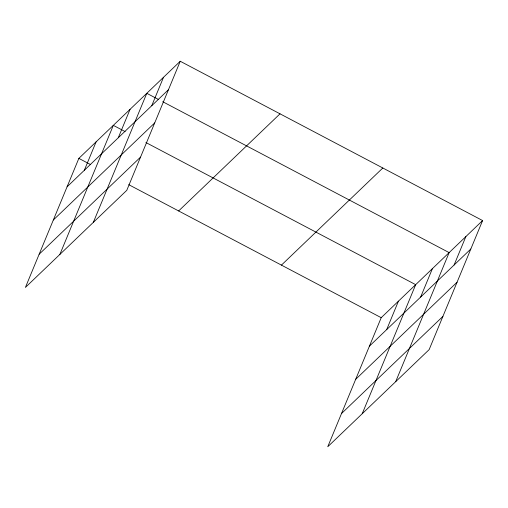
<?xml version="1.0" encoding="UTF-8"?>
<svg xmlns="http://www.w3.org/2000/svg" width="508" height="508" viewBox="0 0 508 508"><rect width="100%" height="100%" fill="white"/><g stroke="black" fill="none" stroke-linecap="round" stroke-linejoin="round"><path stroke-width="0.76" d="M180.245 61.258L78.854 158.382L25.4 287.439L126.79 190.316L180.245 61.258L482.6 220.561L429.146 349.618L327.755 446.742L381.21 317.684L482.6 220.561M84.315 170.301L96.095 141.872M59.874 254.413L113.328 125.362L125.108 131.566M118.281 137.763L130.061 109.334M93.332 222.364L146.787 93.313L158.566 99.517M151.74 105.715L163.519 77.286M386.671 329.603L398.443 301.174M362.223 413.715L415.684 284.664L145.898 142.519M420.637 297.066L432.41 268.637M395.688 381.667L449.142 252.616L162.725 101.708M454.095 265.017L465.868 236.588M67.081 186.811L168.472 89.687M53.327 220.021L154.718 122.898M39.154 254.229L140.545 157.105M178.632 210.953L280.022 113.83M281.432 265.119L382.822 167.996M369.437 346.113L470.827 248.99M355.676 379.324L457.073 282.2M341.509 413.531L442.9 316.408M78.854 158.382L90.634 164.592M128.746 184.671L381.21 317.684"/></g></svg>
